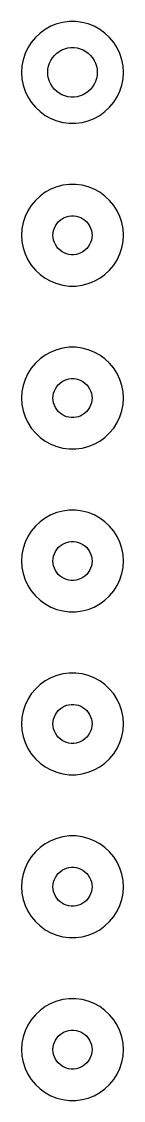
# Model space of a CAD drawing. Header units: metres. Extents: x -8 to 8, y -7 to 319.
# Drawn here: x -7.5 to 7.5, y 160.5 to 319.5 of the extents above; entities that cross this region are included whole.
import ezdxf

# ---------------------------------------------------------------- set-up
doc = ezdxf.new("R2010")
doc.units = ezdxf.units.M

msp = doc.modelspace()

# ---------------------------------------------------------------- linework, layer by layer
for p, q in [((-4.01869, 318.332), (-4.78067, 317.779)), ((-3.19334, 318.786), (-4.01869, 318.332)), ((-2.31763, 319.133), (-3.19334, 318.786)), ((-1.40535, 319.367), (-2.31763, 319.133)), ((-0.470917, 319.485), (-1.40535, 319.367)), ((0.470917, 319.485), (-0.470917, 319.485)), ((1.40535, 319.367), (0.470917, 319.485)), ((2.31763, 319.133), (1.40535, 319.367)), ((3.19334, 318.786), (2.31763, 319.133)), ((4.01869, 318.332), (3.19334, 318.786)), ((4.78067, 317.779), (4.01869, 318.332)), ((-6.06763, 316.408), (-6.5723, 315.613)), ((-5.46725, 317.134), (-6.06763, 316.408)), ((-4.78067, 317.779), (-5.46725, 317.134)), ((5.46725, 317.134), (4.78067, 317.779)), ((6.06763, 316.408), (5.46725, 317.134)), ((6.5723, 315.613), (6.06763, 316.408)), ((-6.97331, 314.761), (-7.26436, 313.865)), ((-6.5723, 315.613), (-6.97331, 314.761)), ((-2.66565, 314.503), (-2.3309, 314.818)), ((-2.3309, 314.818), (-1.95938, 315.087)), ((-1.95938, 315.087), (-1.55696, 315.309)), ((-1.55696, 315.309), (-1.12999, 315.478)), ((-1.12999, 315.478), (-0.685196, 315.592)), ((-0.685196, 315.592), (-0.229599, 315.65)), ((-0.229599, 315.65), (0.229599, 315.65)), ((0.229599, 315.65), (0.685196, 315.592)), ((0.685196, 315.592), (1.12999, 315.478)), ((1.12999, 315.478), (1.55696, 315.309)), ((1.55696, 315.309), (1.95938, 315.087)), ((1.95938, 315.087), (2.3309, 314.818)), ((2.3309, 314.818), (2.66565, 314.503)), ((6.97331, 314.761), (6.5723, 315.613)), ((7.26436, 313.865), (6.97331, 314.761)), ((-7.26436, 313.865), (-7.44086, 312.94)), ((-3.54187, 312.909), (-3.39996, 313.346)), ((-3.39996, 313.346), (-3.20444, 313.762)), ((-3.20444, 313.762), (-2.95837, 314.149)), ((-2.95837, 314.149), (-2.66565, 314.503)), ((2.66565, 314.503), (2.95837, 314.149)), ((2.95837, 314.149), (3.20444, 313.762)), ((3.20444, 313.762), (3.39996, 313.346)), ((3.39996, 313.346), (3.54187, 312.909)), ((7.44086, 312.94), (7.26436, 313.865)), ((-7.44086, 312.94), (-7.5, 312)), ((-7.5, 312), (-7.44086, 311.06)), ((-3.65675, 312), (-3.62791, 312.458)), ((-3.62791, 311.542), (-3.65675, 312)), ((-3.62791, 312.458), (-3.54187, 312.909)), ((3.54187, 312.909), (3.62791, 312.458)), ((3.62791, 312.458), (3.65675, 312)), ((3.65675, 312), (3.62791, 311.542)), ((7.5, 312), (7.44086, 312.94)), ((7.44086, 311.06), (7.5, 312)), ((-7.44086, 311.06), (-7.26436, 310.135)), ((-7.26436, 310.135), (-6.97331, 309.239)), ((-3.54187, 311.091), (-3.62791, 311.542)), ((-3.39996, 310.654), (-3.54187, 311.091)), ((-3.20444, 310.238), (-3.39996, 310.654)), ((-2.95837, 309.851), (-3.20444, 310.238)), ((3.20444, 310.238), (2.95837, 309.851)), ((3.39996, 310.654), (3.20444, 310.238)), ((3.54187, 311.091), (3.39996, 310.654)), ((3.62791, 311.542), (3.54187, 311.091)), ((6.97331, 309.239), (7.26436, 310.135)), ((7.26436, 310.135), (7.44086, 311.06)), ((-6.97331, 309.239), (-6.5723, 308.387)), ((-2.66565, 309.497), (-2.95837, 309.851)), ((-2.3309, 309.182), (-2.66565, 309.497)), ((-1.95938, 308.913), (-2.3309, 309.182)), ((-1.55696, 308.691), (-1.95938, 308.913)), ((-1.12999, 308.522), (-1.55696, 308.691)), ((-0.685196, 308.408), (-1.12999, 308.522)), ((-0.229599, 308.35), (-0.685196, 308.408)), ((0.685196, 308.408), (0.229599, 308.35)), ((1.12999, 308.522), (0.685196, 308.408)), ((1.55696, 308.691), (1.12999, 308.522)), ((1.95938, 308.913), (1.55696, 308.691)), ((2.3309, 309.182), (1.95938, 308.913)), ((2.66565, 309.497), (2.3309, 309.182)), ((2.95837, 309.851), (2.66565, 309.497)), ((6.5723, 308.387), (6.97331, 309.239)), ((-6.5723, 308.387), (-6.06763, 307.592)), ((-6.06763, 307.592), (-5.46725, 306.866)), ((-5.46725, 306.866), (-4.78067, 306.221)), ((0.229599, 308.35), (-0.229599, 308.35)), ((4.78067, 306.221), (5.46725, 306.866)), ((5.46725, 306.866), (6.06763, 307.592)), ((6.06763, 307.592), (6.5723, 308.387)), ((-4.78067, 306.221), (-4.01869, 305.668)), ((-4.01869, 305.668), (-3.19334, 305.214)), ((3.19334, 305.214), (4.01869, 305.668)), ((4.01869, 305.668), (4.78067, 306.221)), ((-3.19334, 305.214), (-2.31763, 304.867)), ((-2.31763, 304.867), (-1.40535, 304.633)), ((-1.40535, 304.633), (-0.470917, 304.515)), ((-0.470917, 304.515), (0.470917, 304.515)), ((0.470917, 304.515), (1.40535, 304.633)), ((1.40535, 304.633), (2.31763, 304.867)), ((2.31763, 304.867), (3.19334, 305.214)), ((-4.01869, 294.332), (-4.78067, 293.779)), ((-3.19334, 294.786), (-4.01869, 294.332)), ((-2.31763, 295.133), (-3.19334, 294.786)), ((-1.40535, 295.367), (-2.31763, 295.133)), ((-0.470917, 295.485), (-1.40535, 295.367)), ((0.470917, 295.485), (-0.470917, 295.485)), ((1.40535, 295.367), (0.470917, 295.485)), ((2.31763, 295.133), (1.40535, 295.367)), ((3.19334, 294.786), (2.31763, 295.133)), ((4.01869, 294.332), (3.19334, 294.786)), ((4.78067, 293.779), (4.01869, 294.332)), ((-5.46725, 293.134), (-6.06763, 292.408)), ((-4.78067, 293.779), (-5.46725, 293.134)), ((5.46725, 293.134), (4.78067, 293.779)), ((6.06763, 292.408), (5.46725, 293.134)), ((-6.5723, 291.613), (-6.97331, 290.761)), ((-6.06763, 292.408), (-6.5723, 291.613)), ((6.5723, 291.613), (6.06763, 292.408)), ((6.97331, 290.761), (6.5723, 291.613)), ((-7.26436, 289.865), (-7.44086, 288.94)), ((-6.97331, 290.761), (-7.26436, 289.865)), ((-2.6731, 289.058), (-2.51938, 289.385)), ((-2.51938, 289.385), (-2.32591, 289.69)), ((-2.32591, 289.69), (-2.09578, 289.968)), ((-2.09578, 289.968), (-1.83258, 290.215)), ((-1.83258, 290.215), (-1.5405, 290.427)), ((-1.5405, 290.427), (-1.22411, 290.601)), ((-1.22411, 290.601), (-0.888412, 290.734)), ((-0.888412, 290.734), (-0.538712, 290.824)), ((-0.538712, 290.824), (-0.180511, 290.869)), ((-0.180511, 290.869), (0.180511, 290.869)), ((0.180511, 290.869), (0.538712, 290.824)), ((0.538712, 290.824), (0.888412, 290.734)), ((0.888412, 290.734), (1.22411, 290.601)), ((1.22411, 290.601), (1.5405, 290.427)), ((1.5405, 290.427), (1.83258, 290.215)), ((1.83258, 290.215), (2.09578, 289.968)), ((2.09578, 289.968), (2.32591, 289.69)), ((2.32591, 289.69), (2.51938, 289.385)), ((2.51938, 289.385), (2.6731, 289.058)), ((7.26436, 289.865), (6.97331, 290.761)), ((7.44086, 288.94), (7.26436, 289.865)), ((-7.44086, 288.94), (-7.5, 288)), ((-7.5, 288), (-7.44086, 287.06)), ((-2.875, 288), (-2.85233, 288.36)), ((-2.85233, 287.64), (-2.875, 288)), ((-2.85233, 288.36), (-2.78467, 288.715)), ((-2.78467, 288.715), (-2.6731, 289.058)), ((2.6731, 289.058), (2.78467, 288.715)), ((2.78467, 288.715), (2.85233, 288.36)), ((2.85233, 288.36), (2.875, 288)), ((2.875, 288), (2.85233, 287.64)), ((7.5, 288), (7.44086, 288.94)), ((7.44086, 287.06), (7.5, 288)), ((-7.44086, 287.06), (-7.26436, 286.135)), ((-2.78467, 287.285), (-2.85233, 287.64)), ((-2.6731, 286.942), (-2.78467, 287.285)), ((-2.51938, 286.615), (-2.6731, 286.942)), ((-2.32591, 286.31), (-2.51938, 286.615)), ((-2.09578, 286.032), (-2.32591, 286.31)), ((2.32591, 286.31), (2.09578, 286.032)), ((2.51938, 286.615), (2.32591, 286.31)), ((2.6731, 286.942), (2.51938, 286.615)), ((2.78467, 287.285), (2.6731, 286.942)), ((2.85233, 287.64), (2.78467, 287.285)), ((7.26436, 286.135), (7.44086, 287.06)), ((-7.26436, 286.135), (-6.97331, 285.239)), ((-6.97331, 285.239), (-6.5723, 284.387)), ((-1.83258, 285.785), (-2.09578, 286.032)), ((-1.5405, 285.573), (-1.83258, 285.785)), ((-1.22411, 285.399), (-1.5405, 285.573)), ((-0.888412, 285.266), (-1.22411, 285.399)), ((-0.538712, 285.176), (-0.888412, 285.266)), ((-0.180511, 285.131), (-0.538712, 285.176)), ((0.180511, 285.131), (-0.180511, 285.131)), ((0.538712, 285.176), (0.180511, 285.131)), ((0.888412, 285.266), (0.538712, 285.176)), ((1.22411, 285.399), (0.888412, 285.266)), ((1.5405, 285.573), (1.22411, 285.399)), ((1.83258, 285.785), (1.5405, 285.573)), ((2.09578, 286.032), (1.83258, 285.785)), ((6.5723, 284.387), (6.97331, 285.239)), ((6.97331, 285.239), (7.26436, 286.135)), ((-6.5723, 284.387), (-6.06763, 283.592)), ((-6.06763, 283.592), (-5.46725, 282.866)), ((5.46725, 282.866), (6.06763, 283.592)), ((6.06763, 283.592), (6.5723, 284.387)), ((-5.46725, 282.866), (-4.78067, 282.221)), ((-4.78067, 282.221), (-4.01869, 281.668)), ((-4.01869, 281.668), (-3.19334, 281.214)), ((3.19334, 281.214), (4.01869, 281.668)), ((4.01869, 281.668), (4.78067, 282.221)), ((4.78067, 282.221), (5.46725, 282.866)), ((-3.19334, 281.214), (-2.31763, 280.867)), ((-2.31763, 280.867), (-1.40535, 280.633)), ((-1.40535, 280.633), (-0.470917, 280.515)), ((-0.470917, 280.515), (0.470917, 280.515)), ((0.470917, 280.515), (1.40535, 280.633)), ((1.40535, 280.633), (2.31763, 280.867)), ((2.31763, 280.867), (3.19334, 281.214)), ((-4.01869, 270.332), (-4.78067, 269.779)), ((-3.19334, 270.786), (-4.01869, 270.332)), ((-2.31763, 271.133), (-3.19334, 270.786)), ((-1.40535, 271.367), (-2.31763, 271.133)), ((-0.470917, 271.485), (-1.40535, 271.367)), ((0.470917, 271.485), (-0.470917, 271.485)), ((1.40535, 271.367), (0.470917, 271.485)), ((2.31763, 271.133), (1.40535, 271.367)), ((3.19334, 270.786), (2.31763, 271.133)), ((4.01869, 270.332), (3.19334, 270.786)), ((4.78067, 269.779), (4.01869, 270.332)), ((-5.46725, 269.134), (-6.06763, 268.408)), ((-4.78067, 269.779), (-5.46725, 269.134)), ((5.46725, 269.134), (4.78067, 269.779)), ((6.06763, 268.408), (5.46725, 269.134)), ((-6.5723, 267.613), (-6.97331, 266.761)), ((-6.06763, 268.408), (-6.5723, 267.613)), ((6.5723, 267.613), (6.06763, 268.408)), ((6.97331, 266.761), (6.5723, 267.613)), ((-7.26436, 265.865), (-7.44086, 264.94)), ((-6.97331, 266.761), (-7.26436, 265.865)), ((-2.51938, 265.385), (-2.32591, 265.69)), ((-2.32591, 265.69), (-2.09578, 265.968)), ((-2.09578, 265.968), (-1.83258, 266.215)), ((-1.83258, 266.215), (-1.5405, 266.427)), ((-1.5405, 266.427), (-1.22411, 266.601)), ((-1.22411, 266.601), (-0.888412, 266.734)), ((-0.888412, 266.734), (-0.538712, 266.824)), ((-0.538712, 266.824), (-0.180511, 266.869)), ((-0.180511, 266.869), (0.180511, 266.869)), ((0.180511, 266.869), (0.538712, 266.824)), ((0.538712, 266.824), (0.888412, 266.734)), ((0.888412, 266.734), (1.22411, 266.601)), ((1.22411, 266.601), (1.5405, 266.427)), ((1.5405, 266.427), (1.83258, 266.215)), ((1.83258, 266.215), (2.09578, 265.968)), ((2.09578, 265.968), (2.32591, 265.69)), ((2.32591, 265.69), (2.51938, 265.385)), ((7.26436, 265.865), (6.97331, 266.761)), ((7.44086, 264.94), (7.26436, 265.865)), ((-7.44086, 264.94), (-7.5, 264)), ((-7.5, 264), (-7.44086, 263.06)), ((-2.875, 264), (-2.85233, 264.36)), ((-2.85233, 263.64), (-2.875, 264)), ((-2.85233, 264.36), (-2.78467, 264.715)), ((-2.78467, 264.715), (-2.6731, 265.058)), ((-2.6731, 265.058), (-2.51938, 265.385)), ((2.51938, 265.385), (2.6731, 265.058)), ((2.6731, 265.058), (2.78467, 264.715)), ((2.78467, 264.715), (2.85233, 264.36)), ((2.85233, 264.36), (2.875, 264)), ((2.875, 264), (2.85233, 263.64)), ((7.5, 264), (7.44086, 264.94)), ((7.44086, 263.06), (7.5, 264)), ((-7.44086, 263.06), (-7.26436, 262.135)), ((-2.78467, 263.285), (-2.85233, 263.64)), ((-2.6731, 262.942), (-2.78467, 263.285)), ((-2.51938, 262.615), (-2.6731, 262.942)), ((-2.32591, 262.31), (-2.51938, 262.615)), ((-2.09578, 262.032), (-2.32591, 262.31)), ((2.32591, 262.31), (2.09578, 262.032)), ((2.51938, 262.615), (2.32591, 262.31)), ((2.6731, 262.942), (2.51938, 262.615)), ((2.78467, 263.285), (2.6731, 262.942)), ((2.85233, 263.64), (2.78467, 263.285)), ((7.26436, 262.135), (7.44086, 263.06)), ((-7.26436, 262.135), (-6.97331, 261.239)), ((-6.97331, 261.239), (-6.5723, 260.387)), ((-1.83258, 261.785), (-2.09578, 262.032)), ((-1.5405, 261.573), (-1.83258, 261.785)), ((-1.22411, 261.399), (-1.5405, 261.573)), ((-0.888412, 261.266), (-1.22411, 261.399)), ((-0.538712, 261.176), (-0.888412, 261.266)), ((-0.180511, 261.131), (-0.538712, 261.176)), ((0.180511, 261.131), (-0.180511, 261.131)), ((0.538712, 261.176), (0.180511, 261.131)), ((0.888412, 261.266), (0.538712, 261.176)), ((1.22411, 261.399), (0.888412, 261.266)), ((1.5405, 261.573), (1.22411, 261.399)), ((1.83258, 261.785), (1.5405, 261.573)), ((2.09578, 262.032), (1.83258, 261.785)), ((6.5723, 260.387), (6.97331, 261.239)), ((6.97331, 261.239), (7.26436, 262.135)), ((-6.5723, 260.387), (-6.06763, 259.592)), ((-6.06763, 259.592), (-5.46725, 258.866)), ((5.46725, 258.866), (6.06763, 259.592)), ((6.06763, 259.592), (6.5723, 260.387)), ((-5.46725, 258.866), (-4.78067, 258.221)), ((-4.78067, 258.221), (-4.01869, 257.668)), ((-4.01869, 257.668), (-3.19334, 257.214)), ((3.19334, 257.214), (4.01869, 257.668)), ((4.01869, 257.668), (4.78067, 258.221)), ((4.78067, 258.221), (5.46725, 258.866)), ((-3.19334, 257.214), (-2.31763, 256.867)), ((-2.31763, 256.867), (-1.40535, 256.633)), ((-1.40535, 256.633), (-0.470917, 256.515)), ((-0.470917, 256.515), (0.470917, 256.515)), ((0.470917, 256.515), (1.40535, 256.633)), ((1.40535, 256.633), (2.31763, 256.867)), ((2.31763, 256.867), (3.19334, 257.214)), ((-3.19334, 246.786), (-4.01869, 246.332)), ((-2.31763, 247.133), (-3.19334, 246.786)), ((-1.40535, 247.367), (-2.31763, 247.133)), ((-0.470917, 247.485), (-1.40535, 247.367)), ((0.470917, 247.485), (-0.470917, 247.485)), ((1.40535, 247.367), (0.470917, 247.485)), ((2.31763, 247.133), (1.40535, 247.367)), ((3.19334, 246.786), (2.31763, 247.133)), ((4.01869, 246.332), (3.19334, 246.786)), ((-5.46725, 245.134), (-6.06763, 244.408)), ((-4.78067, 245.779), (-5.46725, 245.134)), ((-4.01869, 246.332), (-4.78067, 245.779)), ((4.78067, 245.779), (4.01869, 246.332)), ((5.46725, 245.134), (4.78067, 245.779)), ((6.06763, 244.408), (5.46725, 245.134)), ((-6.5723, 243.613), (-6.97331, 242.761)), ((-6.06763, 244.408), (-6.5723, 243.613)), ((6.5723, 243.613), (6.06763, 244.408)), ((6.97331, 242.761), (6.5723, 243.613)), ((-7.26436, 241.865), (-7.44086, 240.94)), ((-6.97331, 242.761), (-7.26436, 241.865)), ((-2.51938, 241.385), (-2.32591, 241.69)), ((-2.32591, 241.69), (-2.09578, 241.968)), ((-2.09578, 241.968), (-1.83258, 242.215)), ((-1.83258, 242.215), (-1.5405, 242.427)), ((-1.5405, 242.427), (-1.22411, 242.601)), ((-1.22411, 242.601), (-0.888412, 242.734)), ((-0.888412, 242.734), (-0.538712, 242.824)), ((-0.538712, 242.824), (-0.180511, 242.869)), ((-0.180511, 242.869), (0.180511, 242.869)), ((0.180511, 242.869), (0.538712, 242.824)), ((0.538712, 242.824), (0.888412, 242.734)), ((0.888412, 242.734), (1.22411, 242.601)), ((1.22411, 242.601), (1.5405, 242.427)), ((1.5405, 242.427), (1.83258, 242.215)), ((1.83258, 242.215), (2.09578, 241.968)), ((2.09578, 241.968), (2.32591, 241.69)), ((2.32591, 241.69), (2.51938, 241.385)), ((7.26436, 241.865), (6.97331, 242.761)), ((7.44086, 240.94), (7.26436, 241.865)), ((-7.44086, 240.94), (-7.5, 240)), ((-2.875, 240), (-2.85233, 240.36)), ((-2.85233, 240.36), (-2.78467, 240.715)), ((-2.78467, 240.715), (-2.6731, 241.058)), ((-2.6731, 241.058), (-2.51938, 241.385)), ((2.51938, 241.385), (2.6731, 241.058)), ((2.6731, 241.058), (2.78467, 240.715)), ((2.78467, 240.715), (2.85233, 240.36)), ((2.85233, 240.36), (2.875, 240)), ((7.5, 240), (7.44086, 240.94)), ((-7.5, 240), (-7.44086, 239.06)), ((-7.44086, 239.06), (-7.26436, 238.135)), ((-2.85233, 239.64), (-2.875, 240)), ((-2.78467, 239.285), (-2.85233, 239.64)), ((-2.6731, 238.942), (-2.78467, 239.285)), ((-2.51938, 238.615), (-2.6731, 238.942)), ((-2.32591, 238.31), (-2.51938, 238.615)), ((2.51938, 238.615), (2.32591, 238.31)), ((2.6731, 238.942), (2.51938, 238.615)), ((2.78467, 239.285), (2.6731, 238.942)), ((2.85233, 239.64), (2.78467, 239.285)), ((2.875, 240), (2.85233, 239.64)), ((7.26436, 238.135), (7.44086, 239.06)), ((7.44086, 239.06), (7.5, 240)), ((-7.26436, 238.135), (-6.97331, 237.239)), ((-6.97331, 237.239), (-6.5723, 236.387)), ((-2.09578, 238.032), (-2.32591, 238.31)), ((-1.83258, 237.785), (-2.09578, 238.032)), ((-1.5405, 237.573), (-1.83258, 237.785)), ((-1.22411, 237.399), (-1.5405, 237.573)), ((-0.888412, 237.266), (-1.22411, 237.399)), ((-0.538712, 237.176), (-0.888412, 237.266)), ((-0.180511, 237.131), (-0.538712, 237.176)), ((0.180511, 237.131), (-0.180511, 237.131)), ((0.538712, 237.176), (0.180511, 237.131)), ((0.888412, 237.266), (0.538712, 237.176)), ((1.22411, 237.399), (0.888412, 237.266)), ((1.5405, 237.573), (1.22411, 237.399)), ((1.83258, 237.785), (1.5405, 237.573)), ((2.09578, 238.032), (1.83258, 237.785)), ((2.32591, 238.31), (2.09578, 238.032)), ((6.5723, 236.387), (6.97331, 237.239)), ((6.97331, 237.239), (7.26436, 238.135)), ((-6.5723, 236.387), (-6.06763, 235.592)), ((-6.06763, 235.592), (-5.46725, 234.866)), ((5.46725, 234.866), (6.06763, 235.592)), ((6.06763, 235.592), (6.5723, 236.387)), ((-5.46725, 234.866), (-4.78067, 234.221)), ((-4.78067, 234.221), (-4.01869, 233.668)), ((4.01869, 233.668), (4.78067, 234.221)), ((4.78067, 234.221), (5.46725, 234.866)), ((-4.01869, 233.668), (-3.19334, 233.214)), ((-3.19334, 233.214), (-2.31763, 232.867)), ((-2.31763, 232.867), (-1.40535, 232.633)), ((-1.40535, 232.633), (-0.470917, 232.515)), ((-0.470917, 232.515), (0.470917, 232.515)), ((0.470917, 232.515), (1.40535, 232.633)), ((1.40535, 232.633), (2.31763, 232.867)), ((2.31763, 232.867), (3.19334, 233.214)), ((3.19334, 233.214), (4.01869, 233.668)), ((-3.19334, 222.786), (-4.01869, 222.332)), ((-2.31763, 223.133), (-3.19334, 222.786)), ((-1.40535, 223.367), (-2.31763, 223.133)), ((-0.470917, 223.485), (-1.40535, 223.367)), ((0.470917, 223.485), (-0.470917, 223.485)), ((1.40535, 223.367), (0.470917, 223.485)), ((2.31763, 223.133), (1.40535, 223.367)), ((3.19334, 222.786), (2.31763, 223.133)), ((4.01869, 222.332), (3.19334, 222.786)), ((-5.46725, 221.134), (-6.06763, 220.408)), ((-4.78067, 221.779), (-5.46725, 221.134)), ((-4.01869, 222.332), (-4.78067, 221.779)), ((4.78067, 221.779), (4.01869, 222.332)), ((5.46725, 221.134), (4.78067, 221.779)), ((6.06763, 220.408), (5.46725, 221.134)), ((-6.5723, 219.613), (-6.97331, 218.761)), ((-6.06763, 220.408), (-6.5723, 219.613)), ((6.5723, 219.613), (6.06763, 220.408)), ((6.97331, 218.761), (6.5723, 219.613)), ((-7.26436, 217.865), (-7.44086, 216.94)), ((-6.97331, 218.761), (-7.26436, 217.865)), ((-2.32591, 217.69), (-2.09578, 217.968)), ((-2.09578, 217.968), (-1.83258, 218.215)), ((-1.83258, 218.215), (-1.5405, 218.427)), ((-1.5405, 218.427), (-1.22411, 218.601)), ((-1.22411, 218.601), (-0.888412, 218.734)), ((-0.888412, 218.734), (-0.538712, 218.824)), ((-0.538712, 218.824), (-0.180511, 218.869)), ((-0.180511, 218.869), (0.180511, 218.869)), ((0.180511, 218.869), (0.538712, 218.824)), ((0.538712, 218.824), (0.888412, 218.734)), ((0.888412, 218.734), (1.22411, 218.601)), ((1.22411, 218.601), (1.5405, 218.427)), ((1.5405, 218.427), (1.83258, 218.215)), ((1.83258, 218.215), (2.09578, 217.968)), ((2.09578, 217.968), (2.32591, 217.69)), ((7.26436, 217.865), (6.97331, 218.761)), ((7.44086, 216.94), (7.26436, 217.865)), ((-7.44086, 216.94), (-7.5, 216)), ((-2.875, 216), (-2.85233, 216.36)), ((-2.85233, 216.36), (-2.78467, 216.715)), ((-2.78467, 216.715), (-2.6731, 217.058)), ((-2.6731, 217.058), (-2.51938, 217.385)), ((-2.51938, 217.385), (-2.32591, 217.69)), ((2.32591, 217.69), (2.51938, 217.385)), ((2.51938, 217.385), (2.6731, 217.058)), ((2.6731, 217.058), (2.78467, 216.715)), ((2.78467, 216.715), (2.85233, 216.36)), ((2.85233, 216.36), (2.875, 216)), ((7.5, 216), (7.44086, 216.94)), ((-7.5, 216), (-7.44086, 215.06)), ((-7.44086, 215.06), (-7.26436, 214.135)), ((-2.85233, 215.64), (-2.875, 216)), ((-2.78467, 215.285), (-2.85233, 215.64)), ((-2.6731, 214.942), (-2.78467, 215.285)), ((-2.51938, 214.615), (-2.6731, 214.942)), ((-2.32591, 214.31), (-2.51938, 214.615)), ((2.51938, 214.615), (2.32591, 214.31)), ((2.6731, 214.942), (2.51938, 214.615)), ((2.78467, 215.285), (2.6731, 214.942)), ((2.85233, 215.64), (2.78467, 215.285)), ((2.875, 216), (2.85233, 215.64)), ((7.26436, 214.135), (7.44086, 215.06)), ((7.44086, 215.06), (7.5, 216)), ((-7.26436, 214.135), (-6.97331, 213.239)), ((-6.97331, 213.239), (-6.5723, 212.387)), ((-2.09578, 214.032), (-2.32591, 214.31)), ((-1.83258, 213.785), (-2.09578, 214.032)), ((-1.5405, 213.573), (-1.83258, 213.785)), ((-1.22411, 213.399), (-1.5405, 213.573)), ((-0.888412, 213.266), (-1.22411, 213.399)), ((-0.538712, 213.176), (-0.888412, 213.266)), ((-0.180511, 213.131), (-0.538712, 213.176)), ((0.180511, 213.131), (-0.180511, 213.131)), ((0.538712, 213.176), (0.180511, 213.131)), ((0.888412, 213.266), (0.538712, 213.176)), ((1.22411, 213.399), (0.888412, 213.266)), ((1.5405, 213.573), (1.22411, 213.399)), ((1.83258, 213.785), (1.5405, 213.573)), ((2.09578, 214.032), (1.83258, 213.785)), ((2.32591, 214.31), (2.09578, 214.032)), ((6.5723, 212.387), (6.97331, 213.239)), ((6.97331, 213.239), (7.26436, 214.135)), ((-6.5723, 212.387), (-6.06763, 211.592)), ((-6.06763, 211.592), (-5.46725, 210.866)), ((5.46725, 210.866), (6.06763, 211.592)), ((6.06763, 211.592), (6.5723, 212.387)), ((-5.46725, 210.866), (-4.78067, 210.221)), ((-4.78067, 210.221), (-4.01869, 209.668)), ((4.01869, 209.668), (4.78067, 210.221)), ((4.78067, 210.221), (5.46725, 210.866)), ((-4.01869, 209.668), (-3.19334, 209.214)), ((-3.19334, 209.214), (-2.31763, 208.867)), ((-2.31763, 208.867), (-1.40535, 208.633)), ((-1.40535, 208.633), (-0.470917, 208.515)), ((-0.470917, 208.515), (0.470917, 208.515)), ((0.470917, 208.515), (1.40535, 208.633)), ((1.40535, 208.633), (2.31763, 208.867)), ((2.31763, 208.867), (3.19334, 209.214)), ((3.19334, 209.214), (4.01869, 209.668)), ((-3.19334, 198.786), (-4.01869, 198.332)), ((-2.31763, 199.133), (-3.19334, 198.786)), ((-1.40535, 199.367), (-2.31763, 199.133)), ((-0.470917, 199.485), (-1.40535, 199.367)), ((0.470917, 199.485), (-0.470917, 199.485)), ((1.40535, 199.367), (0.470917, 199.485)), ((2.31763, 199.133), (1.40535, 199.367)), ((3.19334, 198.786), (2.31763, 199.133)), ((4.01869, 198.332), (3.19334, 198.786)), ((-5.46725, 197.134), (-6.06763, 196.408)), ((-4.78067, 197.779), (-5.46725, 197.134)), ((-4.01869, 198.332), (-4.78067, 197.779)), ((4.78067, 197.779), (4.01869, 198.332)), ((5.46725, 197.134), (4.78067, 197.779)), ((6.06763, 196.408), (5.46725, 197.134)), ((-6.5723, 195.613), (-6.97331, 194.761)), ((-6.06763, 196.408), (-6.5723, 195.613)), ((6.5723, 195.613), (6.06763, 196.408)), ((6.97331, 194.761), (6.5723, 195.613)), ((-6.97331, 194.761), (-7.26436, 193.865)), ((-2.32591, 193.69), (-2.09578, 193.968)), ((-2.09578, 193.968), (-1.83258, 194.215)), ((-1.83258, 194.215), (-1.5405, 194.427)), ((-1.5405, 194.427), (-1.22411, 194.601)), ((-1.22411, 194.601), (-0.888412, 194.734)), ((-0.888412, 194.734), (-0.538712, 194.824)), ((-0.538712, 194.824), (-0.180511, 194.869)), ((-0.180511, 194.869), (0.180511, 194.869)), ((0.180511, 194.869), (0.538712, 194.824)), ((0.538712, 194.824), (0.888412, 194.734)), ((0.888412, 194.734), (1.22411, 194.601)), ((1.22411, 194.601), (1.5405, 194.427)), ((1.5405, 194.427), (1.83258, 194.215)), ((1.83258, 194.215), (2.09578, 193.968)), ((2.09578, 193.968), (2.32591, 193.69)), ((7.26436, 193.865), (6.97331, 194.761)), ((-7.44086, 192.94), (-7.5, 192)), ((-7.26436, 193.865), (-7.44086, 192.94)), ((-2.875, 192), (-2.85233, 192.36)), ((-2.85233, 192.36), (-2.78467, 192.715)), ((-2.78467, 192.715), (-2.6731, 193.058)), ((-2.6731, 193.058), (-2.51938, 193.385)), ((-2.51938, 193.385), (-2.32591, 193.69)), ((2.32591, 193.69), (2.51938, 193.385)), ((2.51938, 193.385), (2.6731, 193.058)), ((2.6731, 193.058), (2.78467, 192.715)), ((2.78467, 192.715), (2.85233, 192.36)), ((2.85233, 192.36), (2.875, 192)), ((7.44086, 192.94), (7.26436, 193.865)), ((7.5, 192), (7.44086, 192.94)), ((-7.5, 192), (-7.44086, 191.06)), ((-7.44086, 191.06), (-7.26436, 190.135)), ((-2.85233, 191.64), (-2.875, 192)), ((-2.78467, 191.285), (-2.85233, 191.64)), ((-2.6731, 190.942), (-2.78467, 191.285)), ((-2.51938, 190.615), (-2.6731, 190.942)), ((2.6731, 190.942), (2.51938, 190.615)), ((2.78467, 191.285), (2.6731, 190.942)), ((2.85233, 191.64), (2.78467, 191.285)), ((2.875, 192), (2.85233, 191.64)), ((7.26436, 190.135), (7.44086, 191.06)), ((7.44086, 191.06), (7.5, 192)), ((-7.26436, 190.135), (-6.97331, 189.239)), ((-6.97331, 189.239), (-6.5723, 188.387)), ((-2.32591, 190.31), (-2.51938, 190.615)), ((-2.09578, 190.032), (-2.32591, 190.31)), ((-1.83258, 189.785), (-2.09578, 190.032)), ((-1.5405, 189.573), (-1.83258, 189.785)), ((-1.22411, 189.399), (-1.5405, 189.573)), ((-0.888412, 189.266), (-1.22411, 189.399)), ((-0.538712, 189.176), (-0.888412, 189.266)), ((-0.180511, 189.131), (-0.538712, 189.176)), ((0.538712, 189.176), (0.180511, 189.131)), ((0.888412, 189.266), (0.538712, 189.176)), ((1.22411, 189.399), (0.888412, 189.266)), ((1.5405, 189.573), (1.22411, 189.399)), ((1.83258, 189.785), (1.5405, 189.573)), ((2.09578, 190.032), (1.83258, 189.785)), ((2.32591, 190.31), (2.09578, 190.032)), ((2.51938, 190.615), (2.32591, 190.31)), ((6.5723, 188.387), (6.97331, 189.239)), ((6.97331, 189.239), (7.26436, 190.135)), ((-6.5723, 188.387), (-6.06763, 187.592)), ((-6.06763, 187.592), (-5.46725, 186.866)), ((0.180511, 189.131), (-0.180511, 189.131)), ((5.46725, 186.866), (6.06763, 187.592)), ((6.06763, 187.592), (6.5723, 188.387)), ((-5.46725, 186.866), (-4.78067, 186.221)), ((-4.78067, 186.221), (-4.01869, 185.668)), ((4.01869, 185.668), (4.78067, 186.221)), ((4.78067, 186.221), (5.46725, 186.866)), ((-4.01869, 185.668), (-3.19334, 185.214)), ((-3.19334, 185.214), (-2.31763, 184.867)), ((-2.31763, 184.867), (-1.40535, 184.633)), ((-1.40535, 184.633), (-0.470917, 184.515)), ((-0.470917, 184.515), (0.470917, 184.515)), ((0.470917, 184.515), (1.40535, 184.633)), ((1.40535, 184.633), (2.31763, 184.867)), ((2.31763, 184.867), (3.19334, 185.214)), ((3.19334, 185.214), (4.01869, 185.668)), ((-2.31763, 175.133), (-3.19334, 174.786)), ((-1.40535, 175.367), (-2.31763, 175.133)), ((-0.470917, 175.485), (-1.40535, 175.367)), ((0.470917, 175.485), (-0.470917, 175.485)), ((1.40535, 175.367), (0.470917, 175.485)), ((2.31763, 175.133), (1.40535, 175.367)), ((3.19334, 174.786), (2.31763, 175.133)), ((-4.78067, 173.779), (-5.46725, 173.134)), ((-4.01869, 174.332), (-4.78067, 173.779)), ((-3.19334, 174.786), (-4.01869, 174.332)), ((4.01869, 174.332), (3.19334, 174.786)), ((4.78067, 173.779), (4.01869, 174.332)), ((5.46725, 173.134), (4.78067, 173.779)), ((-6.06763, 172.408), (-6.5723, 171.613)), ((-5.46725, 173.134), (-6.06763, 172.408)), ((6.06763, 172.408), (5.46725, 173.134)), ((6.5723, 171.613), (6.06763, 172.408)), ((-6.97331, 170.761), (-7.26436, 169.865)), ((-6.5723, 171.613), (-6.97331, 170.761)), ((-2.09578, 169.968), (-1.83258, 170.215)), ((-1.83258, 170.215), (-1.5405, 170.427)), ((-1.5405, 170.427), (-1.22411, 170.601)), ((-1.22411, 170.601), (-0.888412, 170.734)), ((-0.888412, 170.734), (-0.538712, 170.824)), ((-0.538712, 170.824), (-0.180511, 170.869)), ((-0.180511, 170.869), (0.180511, 170.869)), ((0.180511, 170.869), (0.538712, 170.824)), ((0.538712, 170.824), (0.888412, 170.734)), ((0.888412, 170.734), (1.22411, 170.601)), ((1.22411, 170.601), (1.5405, 170.427)), ((1.5405, 170.427), (1.83258, 170.215)), ((1.83258, 170.215), (2.09578, 169.968)), ((6.97331, 170.761), (6.5723, 171.613)), ((7.26436, 169.865), (6.97331, 170.761)), ((-7.44086, 168.94), (-7.5, 168)), ((-7.26436, 169.865), (-7.44086, 168.94)), ((-2.85233, 168.36), (-2.78467, 168.715)), ((-2.78467, 168.715), (-2.6731, 169.058)), ((-2.6731, 169.058), (-2.51938, 169.385)), ((-2.51938, 169.385), (-2.32591, 169.69)), ((-2.32591, 169.69), (-2.09578, 169.968)), ((2.09578, 169.968), (2.32591, 169.69)), ((2.32591, 169.69), (2.51938, 169.385)), ((2.51938, 169.385), (2.6731, 169.058)), ((2.6731, 169.058), (2.78467, 168.715)), ((2.78467, 168.715), (2.85233, 168.36)), ((7.44086, 168.94), (7.26436, 169.865)), ((7.5, 168), (7.44086, 168.94)), ((-7.5, 168), (-7.44086, 167.06)), ((-7.44086, 167.06), (-7.26436, 166.135)), ((-2.875, 168), (-2.85233, 168.36)), ((-2.85233, 167.64), (-2.875, 168)), ((-2.78467, 167.285), (-2.85233, 167.64)), ((-2.6731, 166.942), (-2.78467, 167.285)), ((-2.51938, 166.615), (-2.6731, 166.942)), ((2.6731, 166.942), (2.51938, 166.615)), ((2.78467, 167.285), (2.6731, 166.942)), ((2.85233, 167.64), (2.78467, 167.285)), ((2.85233, 168.36), (2.875, 168)), ((2.875, 168), (2.85233, 167.64)), ((7.26436, 166.135), (7.44086, 167.06)), ((7.44086, 167.06), (7.5, 168)), ((-7.26436, 166.135), (-6.97331, 165.239)), ((-2.32591, 166.31), (-2.51938, 166.615)), ((-2.09578, 166.032), (-2.32591, 166.31)), ((-1.83258, 165.785), (-2.09578, 166.032)), ((-1.5405, 165.573), (-1.83258, 165.785)), ((-1.22411, 165.399), (-1.5405, 165.573)), ((-0.888412, 165.266), (-1.22411, 165.399)), ((1.22411, 165.399), (0.888412, 165.266)), ((1.5405, 165.573), (1.22411, 165.399)), ((1.83258, 165.785), (1.5405, 165.573)), ((2.09578, 166.032), (1.83258, 165.785)), ((2.32591, 166.31), (2.09578, 166.032)), ((2.51938, 166.615), (2.32591, 166.31)), ((6.97331, 165.239), (7.26436, 166.135)), ((-6.97331, 165.239), (-6.5723, 164.387)), ((-6.5723, 164.387), (-6.06763, 163.592)), ((-0.538712, 165.176), (-0.888412, 165.266)), ((-0.180511, 165.131), (-0.538712, 165.176)), ((0.180511, 165.131), (-0.180511, 165.131)), ((0.538712, 165.176), (0.180511, 165.131)), ((0.888412, 165.266), (0.538712, 165.176)), ((6.06763, 163.592), (6.5723, 164.387)), ((6.5723, 164.387), (6.97331, 165.239)), ((-6.06763, 163.592), (-5.46725, 162.866)), ((-5.46725, 162.866), (-4.78067, 162.221)), ((-4.78067, 162.221), (-4.01869, 161.668)), ((4.01869, 161.668), (4.78067, 162.221)), ((4.78067, 162.221), (5.46725, 162.866)), ((5.46725, 162.866), (6.06763, 163.592)), ((-4.01869, 161.668), (-3.19334, 161.214)), ((-3.19334, 161.214), (-2.31763, 160.867)), ((-2.31763, 160.867), (-1.40535, 160.633)), ((-1.40535, 160.633), (-0.470917, 160.515)), ((0.470917, 160.515), (1.40535, 160.633)), ((1.40535, 160.633), (2.31763, 160.867)), ((2.31763, 160.867), (3.19334, 161.214)), ((3.19334, 161.214), (4.01869, 161.668)), ((-0.470917, 160.515), (0.470917, 160.515))]:
    msp.add_line(p, q)

doc.saveas('drawing.dxf')
